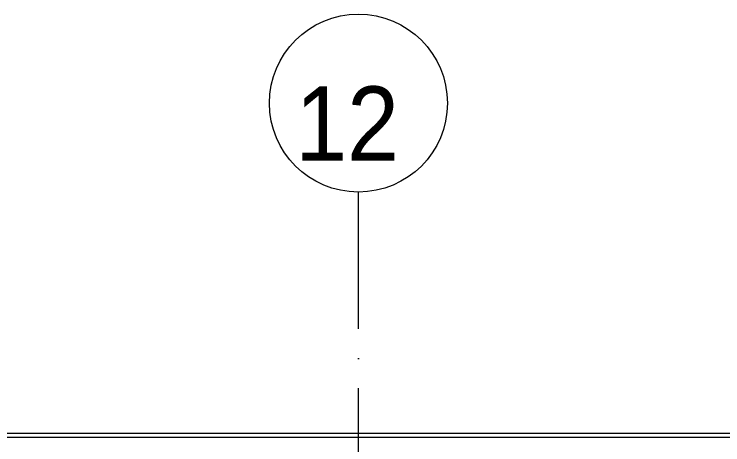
# Model space of a CAD drawing. Header units: millimetres. Extents: x -6467 to 106027, y -7090 to 195095.
# Drawn here: x 17840 to 22615, y 150545 to 153450 of the extents above; entities that cross this region are included whole.
import ezdxf

# ---------------------------------------------------------------- set-up
doc = ezdxf.new("R2010")
doc.units = ezdxf.units.MM
doc.linetypes.add('50_200_ШТРИХ_1Т_ш5_п1_п1_', pattern=[1400, 1000, -200, 0, -200])
doc.layers.add('A-WALL', color=7, linetype='Continuous', lineweight=5)
doc.layers.add('A-WALL-FNSH-1', color=7, linetype='Continuous', lineweight=5)
for name, color, linetype, lineweight, true_color in [('Оси-1', 7, 'Continuous', 20, 0xaaaaaa), ('Оси-2', 7, 'Continuous', 9, 0xaaaaaa), ('Оси-3', 7, '50_200_ШТРИХ_1Т_ш5_п1_п1_', 9, 0xaaaaaa)]:
    doc.layers.add(name, color=color, linetype=linetype, lineweight=lineweight, true_color=true_color)
doc.styles.add('Arial', font='arial.ttf', dxfattribs={"width": 0.9, "height": 500})

# ---------------------------------------------------------------- blocks, each defined once
blk = doc.blocks.new('Ось сетки - Круг_Ø6_00__ISO-2_5_0_9K_-17386508-АИ_План этажа Радиаторы_3')
at = {"layer": 'Оси-1'}
blk.add_circle((0, 0), 3, dxfattribs=at)

msp = doc.modelspace()

# ---------------------------------------------------------------- linework, layer by layer
at = {"layer": 'A-WALL'}
msp.add_line((23909.4, 150595.1), (15846.4, 150595.1), dxfattribs=at)
at = {"layer": 'A-WALL-FNSH-1'}
msp.add_line((23936.4, 150622.1), (15846.4, 150622.1), dxfattribs=at)
at = {"layer": 'Оси-3'}
msp.add_line((20159.4, 96724.3), (20159.4, 152250.1), dxfattribs=at)

# ---------------------------------------------------------------- block references
at = {"layer": 'Оси-1', "xscale": 199.9999999999999, "yscale": 199.9999999999999, "zscale": 199.9999999999999}
msp.add_blockref('Ось сетки - Круг_Ø6_00__ISO-2_5_0_9K_-17386508-АИ_План этажа Радиаторы_3', (20159.4, 152850.1), dxfattribs=at)

# ---------------------------------------------------------------- texts
at = {"layer": 'Оси-2', "insert": (20083.5, 152712.6), "char_height": 500, "width": 702, "attachment_point": 5, "line_spacing_factor": 0.936439, "style": 'Arial'}
msp.add_mtext('\\pxqc,t4.572,9.144,13.716,18.288,22.86,27.432,32.004,36.576,41.148,45.72,50.292,54.864,59.436,64.008,68.58,73.152,77.724,82.296,86.868,91.44,96.012,100.584,105.156,109.728,114.3,118.872,123.444,128.016,132.588,137.16,141.732,146.304;{12}', dxfattribs=at)

doc.saveas('drawing.dxf')
